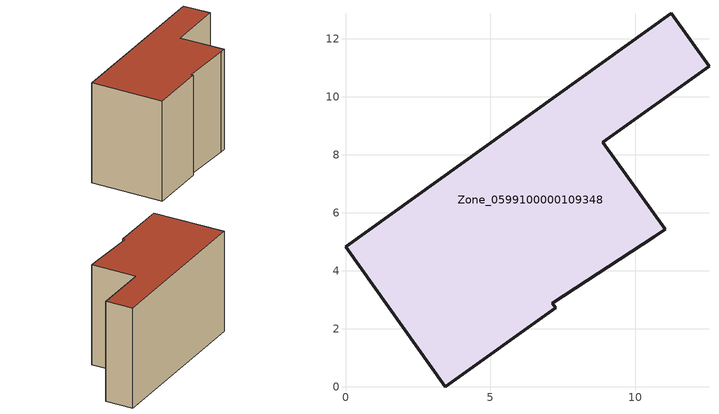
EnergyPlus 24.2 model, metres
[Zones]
Zone_0599100000109348
 floor ground (C_G): 11.03,5.43 10.66,5.17 7.14,2.87 7.25,2.72 3.45,0 0,4.83 11.24,12.88 12.54,11.06 8.88,8.43 z0
 wall outside (C_F): 12.54,11.06 11.24,12.88 0,4.83 3.45,0 7.25,2.72 7.14,2.87 10.66,5.17 11.03,5.43 8.88,8.43 12.54,11.06 z0:8.28
 roof outside (C_R): 10.66,5.17 11.03,5.43 8.88,8.43 12.54,11.06 11.24,12.88 0,4.83 3.45,0 7.25,2.72 7.14,2.87 z8.28
[BUILDING]
Pand.0599100000109348: North Axis=0; Terrain=City; Loads Convergence Tolerance Value=0.04; Temperature Convergence Tolerance Value=0.4; Solar Distribution=FullExterior; Maximum Number of Warmup Days=25; Minimum Number of Warmup Days=1
[Site:Location]
Rotterdam.The.Hague.AP_ZH_NLD Design_Conditions: Latitude=51.96; Longitude=4.45; Time Zone=1; Elevation=-4.5
[SITE:GROUNDTEMPERATURE:BUILDINGSURFACE]
18, 18, 18, 18, 18, 18, 18, 18, 18, 18, 18, 18
[MATERIAL] Thermal Absorptance=0.9; Solar Absorptance=0.7; Visible Absorptance=0.7
Name | Roughness | Thickness | Conductivity | Density | Specific Heat
G.TC.1975-1991 | MediumSmooth | 0.15 | 0.288461 | 540 | 1210
F.TC.1975-1991 | Rough | 0.3 | 0.230769 | 1920 | 840
R.TC.1975-1991 | MediumRough | 0.2 | 0.153846 | 1500 | 1000
[CONSTRUCTION]
C_G: G.TC.1975-1991
C_F: F.TC.1975-1991
C_R: R.TC.1975-1991
[ZONE]
Zone_0599100000109348: Type=1; Multiplier=1; Ceiling Height=Autocalculate; Volume=Autocalculate; Floor Area=autocalculate; Part of Total Floor Area=Yes
[ZONEINFILTRATION:DESIGNFLOWRATE]
Infil_Zone_0599100000109348: Zone or ZoneList or Space or SpaceList=Zone_0599100000109348; Schedule=AlwaysOn; Design Flow Rate Calculation Method=Flow/Area; Flow Rate per Floor Area=0.003; Constant Term Coefficient=1; Temperature Term Coefficient=0; Velocity Term Coefficient=0; Velocity Squared Term Coefficient=0
[HVACTEMPLATE:ZONE:IDEALLOADSAIRSYSTEM]
Zone_0599100000109348: Maximum Heating Supply Air Temperature=50; Minimum Cooling Supply Air Temperature=13; Maximum Heating Supply Air Humidity Ratio=0.0156; Minimum Cooling Supply Air Humidity Ratio=0.0077; Heating Limit=NoLimit; Cooling Limit=NoLimit; Dehumidification Control Type=ConstantSensibleHeatRatio; Cooling Sensible Heat Ratio=0.7; Dehumidification Setpoint=60; Humidification Control Type=None; Humidification Setpoint=30; Outdoor Air Method=None; Outdoor Air Flow Rate per Person=0.00944; Outdoor Air Flow Rate per Zone Floor Area=0; Outdoor Air Flow Rate per Zone=0; Demand Controlled Ventilation Type=None; Outdoor Air Economizer Type=NoEconomizer; Heat Recovery Type=None; Sensible Heat Recovery Effectiveness=0.7; Latent Heat Recovery Effectiveness=0.65
[ZONECONTROL:THERMOSTAT]
ThermostatControl_Zone_0599100000109348: Zone or ZoneList=Zone_0599100000109348; Control Type Schedule=DualSetpointControlType; Control 1=Thermostat_Zone_0599100000109348; Temperature Difference Between Cutout And Setpoint=0
[THERMOSTATSETPOINT:DUALSETPOINT]
Thermostat_Zone_0599100000109348: Heating Setpoint Temperature Schedule=HeatingSetpoint_Zone_0599100000109348; Cooling Setpoint Temperature Schedule=CoolingSetpoint_Zone_0599100000109348
[SCHEDULE:COMPACT]
HeatingSetpoint_Zone_0599100000109348: Through: 12/31, For: AllDays, Until: 24:00, 21
CoolingSetpoint_Zone_0599100000109348: Through: 12/31, For: AllDays, Until: 24:00, 24
DualSetpointControlType: Through: 12/31, For: AllDays, Until: 24:00, 4
AlwaysOn: Through: 12/31, For: AllDays, Until: 24:00, 1
